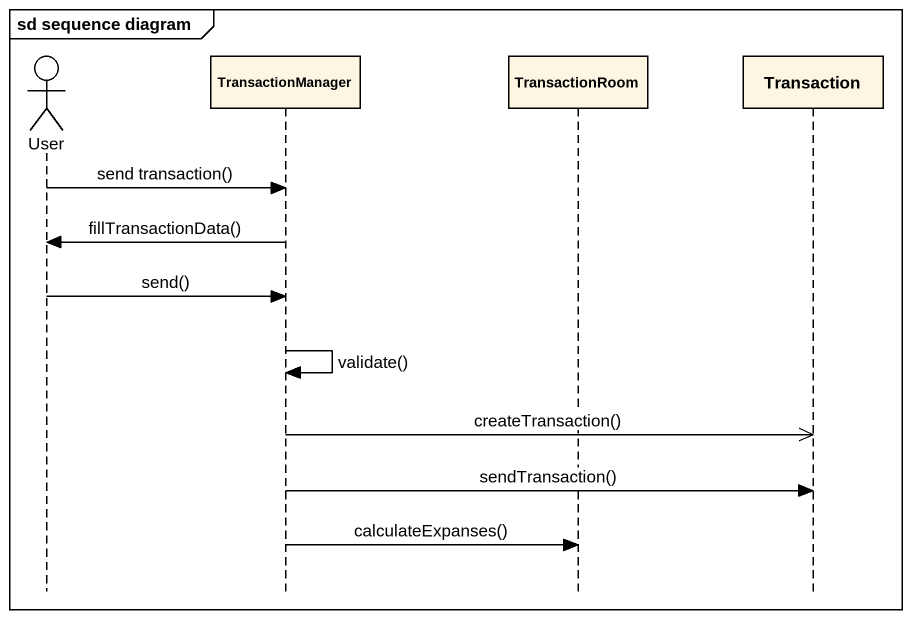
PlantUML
@startuml
mainframe sd sequence diagram
hide footbox
actor User
participant TransactionManager
participant TransactionRoom
participant Transaction

User -> TransactionManager : send transaction()
TransactionManager -> User : fillTransactionData()
User -> TransactionManager : send()
TransactionManager -> TransactionManager : validate()
TransactionManager ->> Transaction : createTransaction()
TransactionManager -> Transaction : sendTransaction()
TransactionManager -> TransactionRoom : calculateExpanses()
@enduml
